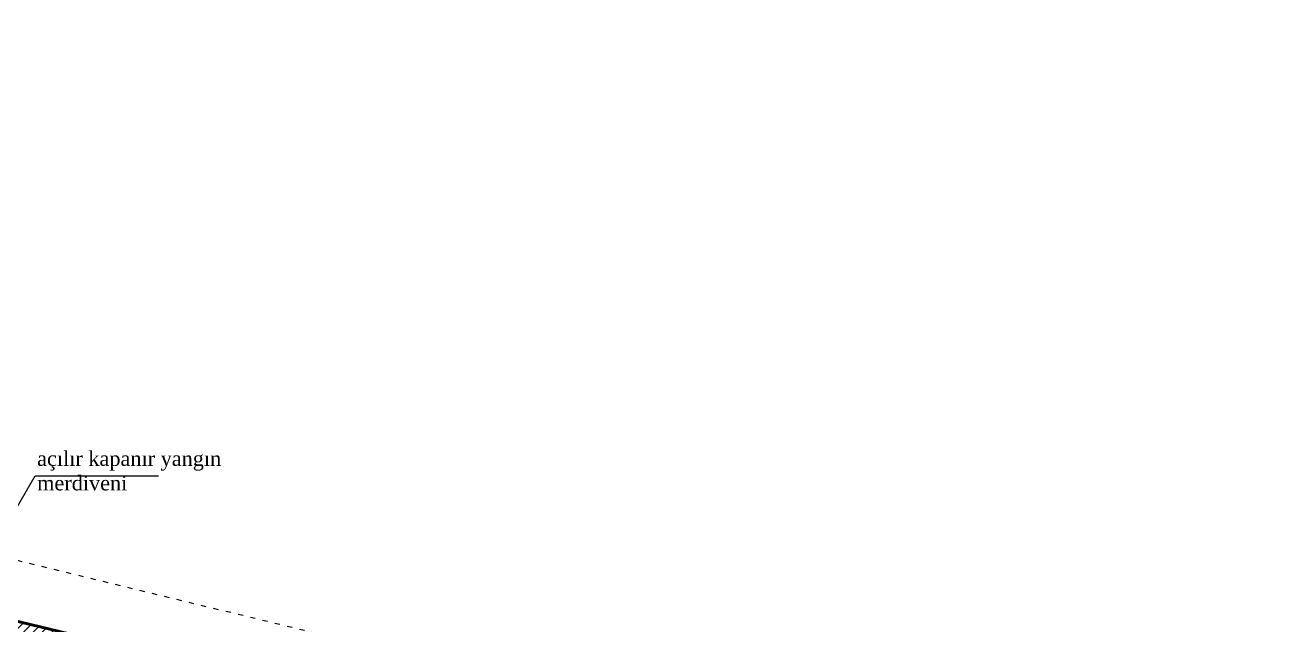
# Model space of a CAD drawing. Header units: millimetres. Extents: x 4980 to 19099, y 3891 to 5773.
# Drawn here: x 7114 to 7710, y 5237 to 5522 of the extents above; entities that cross this region are included whole.
import ezdxf

# ---------------------------------------------------------------- set-up
doc = ezdxf.new("R2010")
doc.units = ezdxf.units.MM
doc.linetypes.add('ACAD_ISO03W100', pattern=[30, 12, -18])
for name, color, linetype, lineweight in [('a 2', 132, 'Continuous', 20), ('a duvar', 84, 'Continuous', 50), ('no3_duvar tarama', 253, 'Continuous', 9), ('PLAN YAZI', 4, 'Continuous', 9)]:
    doc.layers.add(name, color=color, linetype=linetype, lineweight=lineweight)
doc.styles.get("Standard").update_dxf_attribs({"font": 'stylu.ttf', "height": 10})

msp = doc.modelspace()

# ---------------------------------------------------------------- hatches: boundary and pattern name
at = {"layer": 'no3_duvar tarama'}
h = msp.add_hatch(dxfattribs=at)
h.set_pattern_fill('ANSI31', color=256, style=0)
h.set_pattern_definition([(45, (81879.2123, 31164.2985), (-2.24506403, 2.24506403), [])])
h.paths.add_polyline_path([(7168.47, 4578.31), (7167.37, 4659.97), (7106.26, 4659.97), (7106.26, 4579.31), (7088.4, 4579.31), (7088.4, 4557.56), (7183.4, 4557.56), (7183.4, 4578.31)])
h.paths.add_polyline_path([(7162.27, 5149.88), (7182.43, 5144.97), (7200.22, 5195.97), (7208.54, 5194.4), (7209.72, 5199.26), (7211.09, 5198.93), (7215.02, 5215.16), (7190.81, 5221.18), (7190.25, 5219.09), (6960.33, 5274.47), (6960.8, 5276.41), (6936.5, 5282.29), (6932.55, 5265.95), (6934.73, 5265.42), (6933.81, 5261.6), (6942.89, 5259.8), (6932.41, 5205.82), (7106.26, 5163.51), (7106.26, 4779.97), (7166.28, 4779.97)])

# ---------------------------------------------------------------- linework, layer by layer
at = {"layer": 'a 2', "linetype": 'ACAD_ISO03W100', "ltscale": 0.2}
msp.add_line((8266.95, 4984.93, -0.53), (6067.11, 5521.76, -0.53), dxfattribs=at)
at = {"layer": 'a duvar', "elevation": -0.53}
msp.add_lwpolyline([(7106.26, 4779.97), (7106.26, 5163.51), (6932.41, 5205.82), (6942.89, 5259.8), (6933.81, 5261.6), (6934.73, 5265.42), (6932.55, 5265.95), (6936.5, 5282.29), (6960.8, 5276.41), (6960.33, 5274.47), (7190.25, 5219.09), (7190.81, 5221.18), (7215.02, 5215.16), (7211.09, 5198.93), (7209.72, 5199.26), (7208.54, 5194.4), (7200.22, 5195.97), (7182.43, 5144.97), (7177.31, 5146.22), (7177.31, 5146.22)], dxfattribs=at)
at = {"layer": 'PLAN YAZI'}
for p, q in [((7095.99, 5268.16, -0.53), (7118.94, 5307.41, -0.53)), ((7118.94, 5307.41, -0.53), (7177.53, 5307.42, -0.53))]:
    msp.add_line(p, q, dxfattribs=at)

# ---------------------------------------------------------------- texts
at = {"layer": 'PLAN YAZI', "insert": (7119.89, 5319.19, -0.53), "char_height": 7, "width": 103.299, "attachment_point": 1}
msp.add_mtext('{\\fTimes New Roman|b0|i0|c162|p18;açılır kapanır yangın merdiveni}', dxfattribs=at)

doc.saveas('drawing.dxf')
